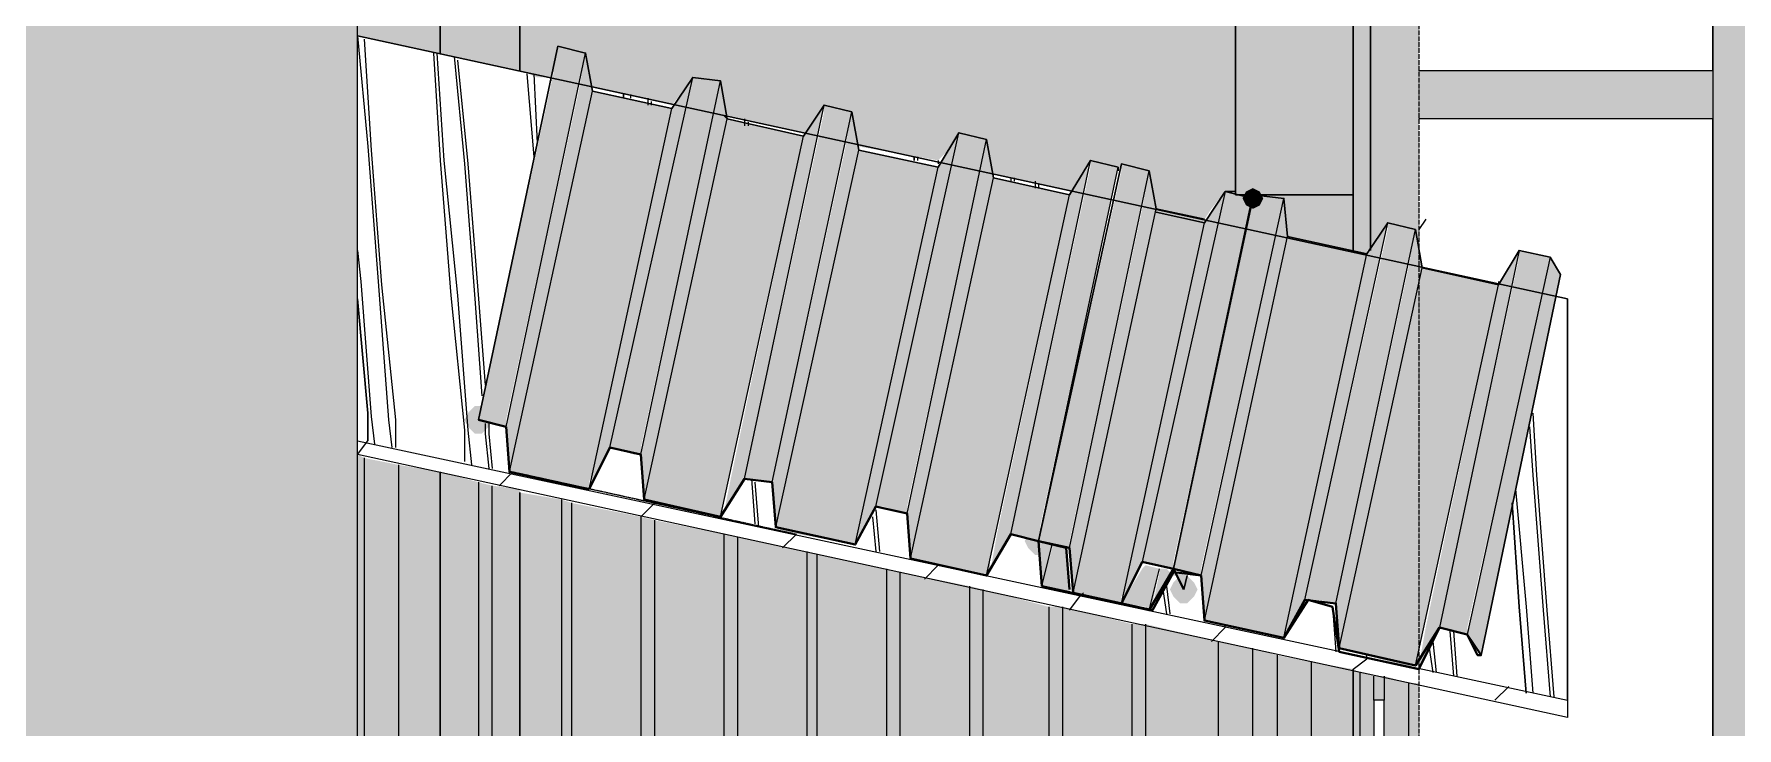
# Model space of a CAD drawing. Header units: millimetres. Extents: x -11345 to 411485, y -9810 to 73012.
# Drawn here: x 298521 to 300606, y -10 to 839 of the extents above; entities that cross this region are included whole.
import ezdxf

# ---------------------------------------------------------------- set-up
doc = ezdxf.new("R2010")
doc.units = ezdxf.units.MM
doc.linetypes.add('PDF_IMPORT', pattern=[1, 0.8, -0.2])
for name, color, linetype in [('PDF _Линии', 7, 'Continuous'), ('PDF _Перекрытие', 7, 'Continuous'), ('PDF _Перекрытие штриховка', 7, 'Continuous'), ('PDF _Стены внутренние', 7, 'Continuous'), ('PDF _Узлы', 7, 'Continuous')]:
    doc.layers.add(name, color=color, linetype=linetype)
for name, color, linetype, true_color in [('PDF _Обобщенные модели', 7, 'Continuous', 0xb5bcbf), ('PDF _Ограждение', 7, 'Continuous', 0x7f7f7f), ('PDF _Окна', 7, 'Continuous', 0x383e42), ('PDF _Стены штриховка поверхности', 7, 'Continuous', 0xcacbcc)]:
    doc.layers.add(name, color=color, linetype=linetype, true_color=true_color)

msp = doc.modelspace()

# ---------------------------------------------------------------- hatches: boundary and pattern name
at = {"layer": 'PDF _Линии', "transparency": 33554559}
msp.add_hatch(color=256, dxfattribs=at).paths.add_polyline_path([(300025.79561, 637.97047), (300021.56257, 646.43655), (300013.09649, 650.66958), (300004.63042, 646.43655), (300000.39738, 637.97047), (300004.63042, 629.50439), (300013.09649, 625.27135), (300021.56257, 629.50439)])
at = {"layer": 'PDF _Обобщенные модели', "transparency": 33554559}
h = msp.add_hatch(color=256, dxfattribs=at)
h.paths.add_polyline_path([(299196.12009, 2559.76988), (299187.65402, 2555.53684), (299191.88705, 2559.76988)])
h.paths.add_polyline_path([(299179.18794, 2547.07076), (299174.9549, 2542.83773), (299170.72186, 2538.60469), (299162.25579, 2534.37165), (299158.02275, 2525.90557), (299153.78971, 2525.90557), (299162.25579, 2534.37165), (299170.72186, 2542.83773)], flags=0)
h.paths.add_polyline_path([(299204.58617, 2555.53684), (299204.58617, 2559.76988), (299200.35313, 2559.76988), (299200.35313, 2568.23596), (299204.58617, 2559.76988), (299208.81921, 2568.23596), (299208.81921, 2572.46899), (299213.05225, 2589.40115), (299217.28528, 2623.26545), (299217.28528, 2716.3923), (299242.68351, 2775.65484), (299242.68351, 2847.61649), (299221.51832, 2851.84953), (299217.28528, 2847.61649), (299213.05225, 2843.38345), (299196.12009, 2834.91737), (299183.42098, 2830.68433), (299174.9549, 2826.4513), (299158.02275, 2826.4513), (299141.09059, 2830.68433), (299132.62452, 2834.91737), (299119.9254, 2843.38345), (299111.45933, 2851.84953), (299098.76021, 2868.78168), (299090.29413, 2868.78168), (299090.29413, 2775.65484), (299115.69236, 2716.3923), (299115.69236, 2623.26545), (299111.45933, 2589.40115), (299102.99325, 2572.46899), (299098.76021, 2568.23596), (299094.52717, 2559.76988), (299081.82806, 2547.07076), (299077.59502, 2542.83773), (299060.66287, 2534.37165), (299047.96375, 2525.90557), (299039.49767, 2525.90557), (299009.86641, 2513.20646), (299005.63337, 2513.20646), (299009.86641, 2504.74038), (299009.86641, 2492.04127), (299014.09944, 2492.04127), (299018.33248, 2479.34215), (299018.33248, 2466.64304), (299022.56552, 2466.64304), (299022.56552, 2458.17696), (299026.79856, 2453.94392), (299039.49767, 2458.17696), (299052.19679, 2463.25661), (299069.12894, 2466.64304), (299064.8959, 2462.41), (299043.73071, 2458.17696), (299026.79856, 2453.94392), (299026.79856, 2441.24481), (299031.0316, 2437.01177), (299026.79856, 2432.77873), (299026.79856, 2424.31265), (299022.56552, 2420.07961), (299022.56552, 2403.14746), (299018.33248, 2373.51619), (299018.33248, 2339.65189), (299014.09944, 2339.65189), (299014.09944, 2331.18581), (298916.73956, 2331.18581), (298916.73956, 2322.71973), (299014.09944, 2322.71973), (299014.09944, 2314.25366), (299018.33248, 2314.25366), (299018.33248, 1552.30675), (299014.09944, 1552.30675), (299014.09944, 1543.84068), (298916.73956, 1543.84068), (298916.73956, 1539.60764), (299014.09944, 1539.60764), (298916.73956, 1535.3746), (298916.73956, 1531.14156), (298925.20564, 1531.14156), (299014.09944, 1535.3746), (299014.09944, 1526.90852), (299018.33248, 1526.90852), (299018.33248, 815.75808), (299115.69236, 794.59289), (299115.69236, 1526.90852), (299119.9254, 1526.90852), (299119.9254, 1552.30675), (299115.69236, 1552.30675), (299115.69236, 2314.25366), (299119.9254, 2314.25366), (299119.9254, 2339.65189), (299115.69236, 2339.65189), (299115.69236, 2373.51619), (299124.15844, 2403.14746), (299132.62452, 2420.07961), (299132.62452, 2424.31265), (299136.85756, 2432.77873), (299145.32363, 2441.24481), (299153.78971, 2445.47784), (299158.02275, 2453.94392), (299170.72186, 2458.17696), (299187.65402, 2466.64304), (299191.88705, 2466.64304), (299191.88705, 2470.87607), (299225.75136, 2479.34215), (299229.9844, 2479.34215), (299225.75136, 2487.80823), (299221.51832, 2500.50734), (299217.28528, 2513.20646), (299213.05225, 2525.90557), (299208.81921, 2534.37165), (299208.81921, 2542.83773)], flags=0)
h.paths.add_polyline_path([(299162.25579, 2521.67253), (299153.78971, 2513.20646), (299149.55667, 2513.20646)], flags=0)
h.paths.add_polyline_path([(299174.9549, 2500.50734), (299179.18794, 2487.80823), (299179.18794, 2483.57519), (299200.35313, 2487.80823), (299187.65402, 2479.34215), (299183.42098, 2479.34215), (299187.65402, 2470.87607), (299185.9608, 2469.18286), (299179.18794, 2479.34215), (299179.18794, 2483.57519), (299174.9549, 2496.2743)], flags=0)
h.paths.add_polyline_path([(299043.73071, 2437.01177), (299031.0316, 2432.77873), (299039.49767, 2437.01177)], flags=0)
h.paths.add_polyline_path([(299064.8959, 2453.94392), (299056.42983, 2445.47784), (299047.96375, 2441.24481), (299056.42983, 2449.71088)], flags=0)
h.paths.add_polyline_path([(299090.29413, 2472.99259), (299081.82806, 2466.64304), (299069.12894, 2458.17696), (299077.59502, 2466.64304), (299081.82806, 2466.64304), (299086.0611, 2470.87607)], flags=0)
h.paths.add_polyline_path([(299022.56552, 2479.34215), (299052.19679, 2492.04127), (299056.42983, 2492.04127)], flags=0)
h.paths.add_polyline_path([(299043.73071, 2513.20646), (299047.96375, 2513.20646), (299039.49767, 2509.57814), (299022.56552, 2504.74038)], flags=0)
h.paths.add_polyline_path([(299111.45933, 2500.50734), (299132.62452, 2513.20646), (299111.45933, 2496.2743), (299098.76021, 2496.2743), (299069.12894, 2479.34215), (299064.8959, 2479.34215), (299069.12894, 2483.57519), (299086.0611, 2492.04127), (299090.29413, 2492.04127), (299098.76021, 2496.2743)], flags=0)
h.paths.add_polyline_path([(299174.9549, 2504.74038), (299208.81921, 2513.20646), (299191.88705, 2506.8569), (299170.72186, 2500.50734)], flags=0)
h.paths.add_polyline_path([(299183.42098, 2479.34215), (299200.35313, 2487.80823), (299179.18794, 2479.34215)])
at = {"layer": 'PDF _Обобщенные модели', "true_color": 0x51565c, "transparency": 33554559}
for points in [[(299196.12009, 815.75808), (299162.25579, 824.22416), (299162.25579, 815.75808), (299064.8959, 367.05602), (299098.76021, 358.58994), (299098.76021, 367.05602)], [(299204.58617, 769.19466), (299196.12009, 815.75808), (299187.65402, 769.19466), (299098.76021, 358.58994), (299102.99325, 320.49259), (299102.99325, 303.56044), (299107.22629, 320.49259), (299115.69236, 358.58994)], [(299361.20859, 781.89377), (299327.34428, 786.12681), (299323.11124, 781.89377), (299225.75136, 333.19171), (299255.38263, 324.72563), (299263.84871, 324.72563), (299263.84871, 333.19171), (299298.93335, 494.88615), (299263.84871, 324.72563), (299268.08174, 282.39525), (299268.08174, 269.69613), (299272.31478, 282.39525), (299280.78086, 324.72563), (299369.67466, 735.33035)], [(299687.15254, 709.93212), (299653.28823, 718.3982), (299627.89, 676.06781), (299530.53012, 697.23301), (299526.29708, 676.06781), (299428.9372, 235.83183), (299433.17024, 231.59879), (299526.29708, 214.66663), (299528.11124, 221.92327), (299551.69531, 261.23006), (299560.16139, 261.23006), (299589.79266, 252.76398), (299589.79266, 261.23006), (299624.8773, 422.92449), (299589.79266, 252.76398), (299594.0257, 214.66663), (299594.0257, 197.73448), (299598.25874, 214.66663), (299606.72481, 252.76398), (299695.61862, 663.3687)], [(300389.83691, 544.84363), (300377.13779, 566.00882), (300368.67172, 544.84363), (300275.54487, 104.60764), (300292.47702, 79.20941), (300296.71006, 104.60764)]]:
    msp.add_hatch(color=251, dxfattribs=at).paths.add_polyline_path(points)
h = msp.add_hatch(color=251, dxfattribs=at)
h.paths.add_polyline_path([(299318.8782, 748.02947), (299327.34428, 786.12681), (299301.94605, 748.02947), (299213.05225, 337.42475), (299204.58617, 303.56044), (299200.35313, 286.62829), (299229.9844, 337.42475)])
h.paths.add_polyline_path([(299301.94605, 748.02947), (299204.58617, 769.19466), (299200.35313, 748.02947), (299102.99325, 303.56044), (299158.02275, 290.86132), (299200.35313, 282.39525), (299200.35313, 286.62829), (299200.35313, 290.86132), (299204.58617, 303.56044)])
h = msp.add_hatch(color=251, dxfattribs=at)
h.paths.add_polyline_path([(299513.59797, 697.23301), (299424.70416, 290.86132), (299428.9372, 248.53094), (299428.9372, 235.83183), (299433.17024, 248.53094), (299441.63632, 290.86132), (299530.53012, 697.23301), (299522.06405, 743.79643)])
h.paths.add_polyline_path([(299488.19974, 743.79643), (299390.83986, 295.09436), (299395.07289, 295.09436), (299424.70416, 290.86132), (299424.70416, 295.09436), (299522.06405, 743.79643), (299488.19974, 752.2625)])
h.paths.add_polyline_path([(299479.73366, 714.16516), (299488.19974, 752.2625), (299462.80151, 714.16516), (299373.9077, 295.09436), (299365.44163, 252.76398), (299390.83986, 295.09436)])
h.paths.add_polyline_path([(299462.80151, 714.16516), (299369.67466, 735.33035), (299361.20859, 714.16516), (299268.08174, 269.69613), (299361.20859, 248.53094), (299365.44163, 269.69613)])
h = msp.add_hatch(color=251, dxfattribs=at)
h.paths.add_polyline_path([(300203.58322, 553.3097), (300114.68941, 142.70498), (300118.92245, 100.3746), (300118.92245, 87.67548), (300123.15549, 100.3746), (300131.62157, 142.70498), (300220.51537, 553.3097), (300212.0493, 599.87312)])
h.paths.add_polyline_path([(300178.18499, 599.87312), (300076.59207, 146.93802), (300093.52422, 146.93802), (300114.68941, 142.70498), (300114.68941, 146.93802), (300212.0493, 599.87312), (300178.18499, 608.3392)])
h.paths.add_polyline_path([(300054.36862, 109.89894), (300076.59207, 146.93802), (300169.71891, 570.24186), (300178.18499, 608.3392), (300152.78676, 570.24186), (300055.42688, 591.40705), (300051.19384, 570.24186), (300026.85387, 458.06634), (300055.42688, 591.40705), (300051.19384, 637.97047), (300013.09649, 642.20351), (300013.09649, 637.97047), (299915.73661, 185.03537), (299949.60092, 176.56929), (299949.60092, 185.03537), (299990.23809, 366.20941), (299949.60092, 176.56929), (299953.83396, 134.23891), (299953.83396, 121.53979), (299991.9313, 113.07371), (300051.19384, 100.3746)])
h.paths.add_polyline_path([(299979.23219, 646.43655), (299953.83396, 608.3392), (299953.83396, 612.57224), (299894.57142, 625.27135), (299886.10534, 671.83478), (299877.63927, 625.27135), (299788.74546, 210.4336), (299792.9785, 159.63714), (299799.46916, 185.59977), (299792.9785, 155.4041), (299814.14369, 151.17106), (299852.24104, 142.70498), (299852.24104, 146.93802), (299852.24104, 151.17106), (299853.18171, 152.11173), (299852.24104, 146.93802), (299877.63927, 193.50144), (299898.80446, 189.2684), (299915.73661, 185.03537), (299915.73661, 193.50144), (300013.09649, 637.97047)])
h.paths.add_polyline_path([(299788.74546, 163.87017), (299784.51242, 210.4336), (299767.58027, 214.66663), (299767.58027, 210.4336), (299762.50062, 191.80823), (299767.58027, 214.66663), (299788.74546, 210.4336), (299788.74546, 218.89967), (299886.10534, 671.83478), (299852.24104, 680.30085), (299852.24104, 671.83478), (299750.64812, 218.89967), (299750.64812, 214.66663), (299754.88115, 176.56929), (299754.88115, 163.87017), (299788.74546, 155.4041)])
h.paths.add_polyline_path([(299877.63927, 185.03537), (299852.24104, 142.70498), (299881.8723, 138.47194), (299886.10534, 134.23891), (299886.10534, 138.47194), (299890.33838, 142.70498), (299898.80446, 185.03537), (299881.8723, 189.2684)])
h.paths.add_polyline_path([(299814.14369, 676.06781), (299716.78381, 227.36575), (299750.64812, 218.89967), (299750.64812, 227.36575), (299848.008, 676.06781), (299814.14369, 684.53389), (299814.14369, 680.30085)])
h.paths.add_polyline_path([(299805.67761, 642.20351), (299814.14369, 680.30085), (299788.74546, 642.20351), (299699.85166, 227.36575), (299691.38558, 180.80233), (299716.78381, 227.36575)])
h.paths.add_polyline_path([(299788.74546, 642.20351), (299695.61862, 663.3687), (299687.15254, 642.20351), (299594.0257, 197.73448), (299674.45343, 180.80233), (299687.15254, 176.56929), (299691.38558, 180.80233), (299691.38558, 197.73448)])
h.paths.add_polyline_path([(299898.80446, 180.80233), (299890.33838, 138.47194), (299915.73661, 180.80233), (299911.50357, 180.80233), (299907.27054, 185.03537), (299898.80446, 185.03537)])
h.paths.add_polyline_path([(299932.66877, 176.56929), (299915.73661, 180.80233), (299915.73661, 176.56929), (299919.96965, 176.56929), (299928.43573, 159.63714)])
h = msp.add_hatch(color=251, dxfattribs=at)
h.paths.add_polyline_path([(300339.04045, 566.00882), (300241.68056, 113.07371), (300275.54487, 104.60764), (300275.54487, 113.07371), (300377.13779, 566.00882), (300339.04045, 574.47489)])
h.paths.add_polyline_path([(300330.57437, 532.14451), (300339.04045, 574.47489), (300313.64222, 532.14451), (300224.74841, 113.07371), (300216.28233, 66.51029), (300241.68056, 113.07371)])
h.paths.add_polyline_path([(300313.64222, 532.14451), (300220.51537, 553.3097), (300216.28233, 532.14451), (300118.92245, 87.67548), (300199.35018, 66.51029), (300216.28233, 66.51029), (300216.28233, 87.67548)])
at = {"layer": 'PDF _Обобщенные модели', "transparency": 33554559}
for color, points in [(7, [(299081.82806, 367.05602), (299077.59502, 375.52209), (299069.12894, 383.98817), (299060.66287, 383.98817), (299052.19679, 375.52209), (299047.96375, 367.05602), (299052.19679, 358.58994), (299060.66287, 350.12386), (299069.12894, 350.12386), (299077.59502, 358.58994)]), (256, [(298967.53602, -35.08263), (298967.53602, -43.5487), (299014.09944, -43.5487), (299014.09944, -52.01478), (299018.33248, -52.01478), (299018.33248, -818.19472), (299014.09944, -818.19472), (299014.09944, -822.42776), (298980.23514, -826.6608), (298967.53602, -826.6608), (298967.53602, -835.12688), (299014.09944, -835.12688), (299014.09944, -843.59295), (299018.33248, -843.59295), (299018.33248, -873.22422), (299026.79856, -928.25372), (299031.0316, -945.18587), (299043.73071, -974.81714), (299064.8959, -1000.21537), (299064.8959, 290.86132), (299018.33248, 303.56044), (299018.33248, -26.61655), (299014.09944, -26.61655), (299014.09944, -35.08263)]), (7, [(299767.58027, 218.89967), (299763.34723, 227.36575), (299754.88115, 235.83183), (299746.41508, 235.83183), (299737.949, 227.36575), (299733.71596, 218.89967), (299737.949, 210.4336), (299746.41508, 201.96752), (299754.88115, 201.96752), (299763.34723, 210.4336)]), (7, [(299945.36788, 159.63714), (299941.13484, 168.10321), (299932.66877, 176.56929), (299924.20269, 176.56929), (299915.73661, 168.10321), (299911.50357, 159.63714), (299915.73661, 151.17106), (299924.20269, 142.70498), (299932.66877, 142.70498), (299941.13484, 151.17106)])]:
    msp.add_hatch(color=color, dxfattribs=at).paths.add_polyline_path(points)
h = msp.add_hatch(color=256, dxfattribs=at)
h.paths.add_polyline_path([(299166.48882, -1067.94398), (299166.48882, -1034.07968), (299158.02275, -1063.71095), (299162.25579, -1067.94398)])
h.paths.add_polyline_path([(299119.9254, -26.61655), (299115.69236, -26.61655), (299115.69236, 282.39525), (299081.82806, 286.62829), (299081.82806, -1021.38056), (299098.76021, -1034.07968), (299111.45933, -1042.54575), (299153.78971, -1063.71095), (299162.25579, -1042.54575), (299166.48882, -1034.07968), (299166.48882, -957.88499), (299158.02275, -953.65195), (299136.85756, -932.48676), (299119.9254, -902.85549), (299115.69236, -873.22422), (299115.69236, -843.59295), (299119.9254, -843.59295), (299119.9254, -818.19472), (299115.69236, -818.19472), (299115.69236, -52.01478), (299119.9254, -52.01478)])
at = {"layer": 'PDF _Ограждение', "true_color": 0xf7fbf5, "transparency": 33554559}
for points in [[(299081.82806, 286.62829), (299064.8959, 290.86132), (299064.8959, -1101.80829), (298967.53602, -1101.80829), (298967.53602, 312.02652), (298925.20564, 320.49259), (298925.20564, -1144.13868), (300013.09649, -1144.13868), (300013.09649, 87.67548), (299970.76611, 96.14156), (299970.76611, -1101.80829), (299881.8723, -1101.80829), (299881.8723, 117.30675), (299864.94015, 117.30675), (299864.94015, -1101.80829), (299780.27938, -1101.80829), (299780.27938, 138.47194), (299763.34723, 138.47194), (299763.34723, -1101.80829), (299682.9195, -1101.80829), (299682.9195, 159.63714), (299665.98735, 163.87017), (299665.98735, -1101.80829), (299581.32658, -1101.80829), (299581.32658, 180.80233), (299564.39443, 185.03537), (299564.39443, -1101.80829), (299479.73366, -1101.80829), (299479.73366, 201.96752), (299467.03455, 206.20056), (299467.03455, -1101.80829), (299382.37378, -1101.80829), (299382.37378, 223.13271), (299365.44163, 227.36575), (299365.44163, -1101.80829), (299280.78086, -1101.80829), (299280.78086, 244.2979), (299263.84871, 248.53094), (299263.84871, -1101.80829), (299179.18794, -1101.80829), (299179.18794, 265.46309), (299166.48882, 269.69613), (299166.48882, -1101.80829), (299081.82806, -1101.80829)], [(300085.05815, 70.74333), (300042.72776, 79.20941), (300042.72776, -995.98233), (300085.05815, -995.98233)], [(300161.25284, 53.81118), (300144.32068, 58.04422), (300144.32068, -995.98233), (300203.58322, -995.98233), (300203.58322, 45.3451), (300173.95195, 53.81118), (300173.95195, -945.18587), (300161.25284, -945.18587)]]:
    msp.add_hatch(color=7, dxfattribs=at).paths.add_polyline_path(points)
at = {"layer": 'PDF _Ограждение', "true_color": 0x383e42, "transparency": 33554559}
msp.add_hatch(color=250, dxfattribs=at).paths.add_polyline_path([(300161.25284, 24.17991), (300173.95195, 24.17991), (300173.95195, 53.81118), (300161.25284, 53.81118)])
at = {"layer": 'PDF _Окна', "transparency": 33554687}
h = msp.add_hatch(color=256, dxfattribs=at)
h.paths.add_polyline_path([(300216.28233, 794.59289), (300216.28233, 1306.79053), (300576.09059, 1306.79053), (300576.09059, 794.59289)])
h.paths.add_polyline_path([(300635.35313, 794.59289), (300635.35313, 1306.79053), (301376.13484, 1306.79053), (301376.13484, 794.59289)], flags=0)
h.paths.add_polyline_path([(301795.20564, 735.33035), (301795.20564, -242.50151), (301435.39738, -242.50151), (301435.39738, 735.33035)], flags=0)
h.paths.add_polyline_path([(300216.28233, 735.33035), (300576.09059, 735.33035), (300576.09059, -242.50151), (300216.28233, -242.50151), (300216.28233, 45.3451), (300203.58322, 45.3451), (300203.58322, -822.42776), (301875.63337, -822.42776), (301875.63337, 1357.58699), (300135.85461, 1357.58699), (300135.85461, 574.47489), (300152.78676, 570.24186), (300152.78676, 574.47489), (300157.0198, 574.47489), (300161.25284, 582.94097), (300173.95195, 599.87312), (300178.18499, 608.3392), (300212.0493, 599.87312), (300216.28233, 582.94097)], flags=0)
h.paths.add_polyline_path([(301795.20564, 794.59289), (301435.39738, 794.59289), (301435.39738, 1306.79053), (301795.20564, 1306.79053)], flags=0)
h.paths.add_polyline_path([(301795.20564, -305.99708), (301795.20564, -813.96168), (301435.39738, -813.96168), (301435.39738, -305.99708)], flags=0)
h.paths.add_polyline_path([(300635.35313, 735.33035), (301376.13484, 735.33035), (301376.13484, -242.50151), (300635.35313, -242.50151)], flags=0)
h.paths.add_polyline_path([(301376.13484, -305.99708), (301376.13484, -813.96168), (300635.35313, -813.96168), (300635.35313, -305.99708)], flags=0)
h.paths.add_polyline_path([(300216.28233, -813.96168), (300216.28233, -305.99708), (300576.09059, -305.99708), (300576.09059, -813.96168)], flags=0)
msp.add_hatch(color=256, dxfattribs=at).paths.add_polyline_path([(300144.32068, 58.04422), (300135.85461, 62.27725), (300135.85461, -822.42776), (300144.32068, -822.42776)])
at = {"layer": 'PDF _Стены штриховка поверхности', "transparency": 33554687}
for points in [[(307903.47997, 1357.58699), (307903.47997, -822.42776), (308127.83101, -822.42776), (308127.83101, 2593.63419), (308119.36493, 2610.56634), (308098.19974, 2661.3628), (307001.84281, 2661.3628), (307001.84281, 2610.56634), (306938.34723, 2610.56634), (306938.34723, 2661.3628), (305461.01685, 2661.3628), (305461.01685, 2610.56634), (305401.75431, 2610.56634), (305401.75431, 2661.3628), (303869.39443, 2661.3628), (303869.39443, 2610.56634), (303810.13189, 2610.56634), (303810.13189, 2661.3628), (302383.59797, 2661.3628), (302383.59797, 2610.56634), (302324.33543, 2610.56634), (302324.33543, 2661.3628), (300842.77201, 2661.3628), (300842.77201, 2610.56634), (300783.50947, 2610.56634), (300783.50947, 2661.3628), (299348.50947, 2661.3628), (299348.50947, 2610.56634), (299289.24694, 2610.56634), (299289.24694, 2661.3628), (299217.28528, 2661.3628), (299217.28528, 2610.56634), (299213.05225, 2593.63419), (299208.81921, 2568.23596), (299204.58617, 2555.53684), (299208.81921, 2542.83773), (299225.75136, 2483.57519), (299229.9844, 2479.34215), (299179.18794, 2462.41), (299158.02275, 2449.71088), (299153.78971, 2445.47784), (299149.55667, 2445.47784), (299136.85756, 2428.54569), (299119.9254, 2398.91442), (299115.69236, 2373.51619), (299115.69236, 2339.65189), (299119.9254, 2339.65189), (299119.9254, 2314.25366), (299115.69236, 2314.25366), (299115.69236, 1552.30675), (299119.9254, 1552.30675), (299119.9254, 1526.90852), (299115.69236, 1526.90852), (299115.69236, 794.59289), (299136.85756, 786.12681), (299153.78971, 786.12681), (299158.02275, 794.59289), (299162.25579, 815.75808), (299162.25579, 824.22416), (299196.12009, 815.75808), (299200.35313, 786.12681), (299204.58617, 773.4277), (299301.94605, 752.2625), (299318.8782, 773.4277), (299327.34428, 786.12681), (299361.20859, 781.89377), (299365.44163, 752.2625), (299369.67466, 739.56339), (299462.80151, 718.3982), (299467.03455, 718.3982), (299479.73366, 739.56339), (299488.19974, 752.2625), (299522.06405, 743.79643), (299526.29708, 718.3982), (299530.53012, 701.46604), (299627.89, 684.53389), (299644.82216, 701.46604), (299653.28823, 718.3982), (299687.15254, 709.93212), (299691.38558, 684.53389), (299695.61862, 667.60174), (299788.74546, 646.43655), (299792.9785, 646.43655), (299805.67761, 667.60174), (299814.14369, 684.53389), (299848.008, 676.06781), (299852.24104, 671.83478), (299852.24104, 680.30085), (299886.10534, 671.83478), (299890.33838, 646.43655), (299894.57142, 625.27135), (299953.83396, 612.57224), (299962.30003, 625.27135), (299979.23219, 646.43655), (299991.9313, 646.43655), (299991.9313, 642.20351), (299996.16434, 642.20351), (300013.09649, 637.97047), (300013.09649, 642.20351), (300051.19384, 637.97047), (300055.42688, 591.40705), (300131.62157, 574.47489), (300135.85461, 574.47489), (300135.85461, 1357.58699), (301994.15844, 1357.58699), (301994.15844, -822.42776), (303115.9136, -822.42776), (303115.9136, 1357.58699), (304991.14959, 1357.58699), (304855.69236, 1353.35395), (304855.69236, -822.42776), (306019.77791, -822.42776), (306019.77791, 1357.58699)], [(299014.09944, 1531.14156), (298916.73956, 1531.14156), (298916.73956, 836.92327), (298976.0021, 824.22416), (299009.86641, 815.75808), (299018.33248, 815.75808), (299018.33248, 1526.90852), (299014.09944, 1526.90852)], [(298925.20564, 320.49259), (298916.73956, 324.72563), (298916.73956, -35.08263), (298925.20564, -35.08263)], [(299018.33248, 303.56044), (298967.53602, 312.02652), (298967.53602, -35.08263), (299014.09944, -35.08263), (299014.09944, -26.61655), (299018.33248, -26.61655)], [(299166.48882, 269.69613), (299115.69236, 278.16221), (299115.69236, -26.61655), (299119.9254, -26.61655), (299119.9254, -52.01478), (299115.69236, -52.01478), (299115.69236, -818.19472), (299119.9254, -818.19472), (299119.9254, -822.42776), (299166.48882, -822.42776)], [(299263.84871, 248.53094), (299179.18794, 265.46309), (299179.18794, -822.42776), (299263.84871, -822.42776)], [(299365.44163, 227.36575), (299280.78086, 244.2979), (299280.78086, -822.42776), (299365.44163, -822.42776)], [(299467.03455, 206.20056), (299382.37378, 223.13271), (299382.37378, -822.42776), (299467.03455, -822.42776)], [(299564.39443, 185.03537), (299479.73366, 201.96752), (299479.73366, -822.42776), (299564.39443, -822.42776)], [(299665.98735, 163.87017), (299581.32658, 180.80233), (299581.32658, -822.42776), (299665.98735, -822.42776)], [(299763.34723, 138.47194), (299682.9195, 159.63714), (299682.9195, -822.42776), (299763.34723, -822.42776)], [(299864.94015, 117.30675), (299780.27938, 138.47194), (299780.27938, -822.42776), (299864.94015, -822.42776)], [(299970.76611, 96.14156), (299881.8723, 117.30675), (299881.8723, -822.42776), (299970.76611, -822.42776)], [(300042.72776, 79.20941), (300013.09649, 87.67548), (300013.09649, -822.42776), (300042.72776, -822.42776)], [(300135.85461, 62.27725), (300085.05815, 70.74333), (300085.05815, -822.42776), (300135.85461, -822.42776)]]:
    msp.add_hatch(color=256, dxfattribs=at).paths.add_polyline_path(points)
at = {"layer": 'PDF _Узлы', "true_color": 0x939393, "transparency": 33554687}
msp.add_hatch(color=252, dxfattribs=at).paths.add_polyline_path([(291995.72186, 15072.63124), (289929.99915, 16012.36575), (289929.99915, 8922.02652), (290103.55372, 8866.99702), (289929.99915, 8697.67548), (289929.99915, -1889.15342), (298916.73956, -1774.86139), (298916.73956, 2889.94687), (299399.30593, 2826.4513), (299399.30593, 2898.41295), (298205.58912, 3059.2684), (296423.47997, 3351.34805), (295970.54487, 3427.54274), (295970.54487, 3351.34805), (295403.31773, 3427.54274), (291436.9608, 3948.20646), (291436.9608, 15072.63124), (291521.62157, 15030.30085), (292084.61567, 14755.15336), (292084.61567, 15030.30085)])

# ---------------------------------------------------------------- linework, layer by layer
at = {"layer": 'PDF _Линии', "lineweight": 9}
msp.add_lwpolyline([(289929.99915, -1889.15342), (298916.73956, -1774.86139), (298916.73956, 2889.94687), (299399.30593, 2826.4513), (299399.30593, 2898.41295), (298205.58912, 3059.2684), (295970.54487, 3427.54274), (295970.54487, 3351.34805), (291436.9608, 3948.20646), (291436.9608, 15072.63124), (292084.61567, 14755.15336), (292084.61567, 15030.30085), (289929.99915, 16012.36575)], dxfattribs=at)
at = {"layer": 'PDF _Линии', "lineweight": 30}
for points in [[(299136.85756, 2449.71088), (299229.9844, 2479.34215), (299187.65402, 2466.64304, 0.3312616604), (299115.69236, 2373.51619), (299115.69236, 2326.95277), (299115.69236, 794.59289)], [(299031.0316, 2441.24481, 0.1114995949), (299018.33248, 2373.51619), (299018.33248, 2326.95277), (299018.33248, 815.75808)]]:
    msp.add_lwpolyline(points, format="xyb", dxfattribs=at)
for points in [[(299991.9313, 642.20351), (299991.9313, 1357.58699)], [(301994.15844, -835.12688), (301994.15844, 1357.58699), (299991.9313, 1357.58699), (299991.9313, 646.43655)], [(300135.85461, 1357.58699), (300135.85461, 574.47489)], [(299064.8959, 367.05602), (299162.25579, 824.22416), (299196.12009, 815.75808), (299204.58617, 769.19466), (299301.94605, 748.02947), (299327.34428, 786.12681), (299361.20859, 781.89377), (299369.67466, 735.33035), (299462.80151, 714.16516), (299488.19974, 752.2625), (299522.06405, 743.79643), (299530.53012, 697.23301), (299627.89, 676.06781), (299653.28823, 718.3982), (299687.15254, 709.93212), (299695.61862, 663.3687), (299788.74546, 642.20351), (299814.14369, 684.53389), (299848.008, 676.06781), (299848.008, 671.83478)], [(299750.64812, 218.89967), (299852.24104, 680.30085), (299886.10534, 671.83478), (299894.57142, 625.27135), (299953.83396, 612.57224)], [(299894.57142, 621.03832), (299953.83396, 608.3392), (299979.23219, 646.43655), (300013.09649, 637.97047), (300013.09649, 642.20351), (300051.19384, 637.97047), (300055.42688, 591.40705), (300152.78676, 570.24186), (300178.18499, 608.3392), (300212.0493, 599.87312), (300220.51537, 553.3097), (300313.64222, 532.14451), (300339.04045, 574.47489), (300377.13779, 566.00882), (300389.83691, 544.84363), (300292.47702, 79.20941)], [(300398.30298, 515.21236), (300398.30298, 24.17991)], [(299018.33248, 303.56044), (299018.33248, -830.89384), (299018.33248, -873.22422), (299018.33248, -881.6903), (299018.33248, -890.15637), (299018.33248, -898.62245), (299018.33248, -907.08853), (299022.56552, -915.5546), (299022.56552, -919.78764), (299022.56552, -928.25372), (299026.79856, -936.7198), (299031.0316, -945.18587), (299031.0316, -953.65195), (299035.26464, -957.88499), (299039.49767, -966.35106), (299043.73071, -974.81714), (299047.96375, -979.05018), (299052.19679, -987.51626), (299056.42983, -991.74929), (299060.66287, -1000.21537), (299064.8959, -1004.44841)], [(299115.69236, -830.89384), (299115.69236, 278.16221)], [(299932.66877, 176.56929), (299928.43573, 159.63714)], [(300135.85461, 62.27725), (300135.85461, -822.42776)]]:
    msp.add_lwpolyline(points, dxfattribs=at)
at = {"layer": 'PDF _Линии', "lineweight": 30, "ltscale": 2.424401}
msp.add_lwpolyline([(298916.73956, 836.92327), (300398.30298, 515.21236)], dxfattribs=at)
at = {"layer": 'PDF _Обобщенные модели', "color": 7, "lineweight": 18}
for points in [[(299098.76021, 358.58994), (299196.12009, 815.75808)], [(299225.75136, 333.19171), (299327.34428, 786.12681)], [(299263.84871, 324.72563), (299361.20859, 781.89377)], [(299102.99325, 303.56044), (299204.58617, 769.19466)], [(299390.83986, 295.09436), (299488.19974, 752.2625)], [(299200.35313, 282.39525), (299301.94605, 748.02947)], [(299268.08174, 269.69613), (299369.67466, 735.33035)], [(299424.70416, 290.86132), (299522.06405, 743.79643)], [(299361.20859, 248.53094), (299462.80151, 714.16516)], [(299551.69531, 261.23006), (299653.28823, 718.3982)], [(299589.79266, 252.76398), (299687.15254, 709.93212)], [(299428.9372, 235.83183), (299530.53012, 697.23301)], [(299526.29708, 214.66663), (299627.89, 676.06781)], [(299716.78381, 227.36575), (299814.14369, 684.53389)], [(299750.64812, 218.89967), (299848.008, 676.06781)], [(299788.74546, 210.4336), (299886.10534, 671.83478)], [(299594.0257, 197.73448), (299695.61862, 663.3687)], [(299979.23219, 646.43655), (299877.63927, 193.50144)], [(299687.15254, 176.56929), (299788.74546, 642.20351)], [(300013.09649, 637.97047), (299915.73661, 185.03537), (300013.09649, 642.20351)], [(299949.60092, 176.56929), (300051.19384, 637.97047)], [(299792.9785, 155.4041), (299894.57142, 625.27135)], [(299852.24104, 142.70498), (299953.83396, 608.3392)], [(300076.59207, 146.93802), (300178.18499, 608.3392)], [(299953.83396, 121.53979), (300055.42688, 591.40705)], [(300114.68941, 142.70498), (300212.0493, 599.87312)], [(300051.19384, 100.3746), (300152.78676, 570.24186)], [(300339.04045, 574.47489), (300241.68056, 113.07371)], [(300377.13779, 566.00882), (300275.54487, 104.60764)], [(300118.92245, 87.67548), (300220.51537, 553.3097)], [(300212.0493, 66.51029), (300313.64222, 532.14451)], [(299754.88115, 163.87017), (299767.58027, 214.66663)], [(299886.10534, 134.23891), (299898.80446, 185.03537)]]:
    msp.add_lwpolyline(points, dxfattribs=at)
at = {"layer": 'PDF _Обобщенные модели', "lineweight": 0}
msp.add_lwpolyline([(299115.69236, 794.59289), (299115.69236, 794.59289), (299115.69236, 794.59289)], close=True, dxfattribs=at)
at = {"layer": 'PDF _Обобщенные модели', "color": 251, "lineweight": 0, "true_color": 0x51565c}
for points in [[(300013.09649, 637.97047), (300013.09649, 637.97047), (300013.09649, 637.97047)], [(299361.20859, 248.53094), (299361.20859, 248.53094), (299361.20859, 248.53094)], [(299788.74546, 155.4041), (299788.74546, 155.4041), (299788.74546, 155.4041)]]:
    msp.add_lwpolyline(points, close=True, dxfattribs=at)
for points in [[(300013.09649, 637.97047), (300013.09649, 637.97047), (300013.09649, 637.97047)], [(300013.09649, 637.97047), (300013.09649, 637.97047), (300013.09649, 637.97047)], [(299750.64812, 218.89967), (299750.64812, 218.89967), (299750.64812, 218.89967)], [(299750.64812, 218.89967), (299750.64812, 218.89967), (299750.64812, 218.89967)], [(299767.58027, 214.66663), (299750.64812, 218.89967), (299767.58027, 214.66663)], [(299915.73661, 180.80233), (299915.73661, 180.80233), (299915.73661, 180.80233)]]:
    msp.add_lwpolyline(points, dxfattribs=at)
at = {"layer": 'PDF _Обобщенные модели', "color": 7, "lineweight": 40}
for points in [[(299928.43573, 159.63714), (299915.73661, 185.03537), (299877.63927, 193.50144), (299852.24104, 142.70498), (299754.88115, 163.87017), (299750.64812, 218.89967), (299716.78381, 227.36575), (299687.15254, 176.56929), (299594.0257, 197.73448), (299589.79266, 252.76398), (299551.69531, 261.23006), (299526.29708, 214.66663), (299428.9372, 235.83183), (299424.70416, 290.86132), (299390.83986, 295.09436), (299361.20859, 248.53094), (299268.08174, 269.69613), (299263.84871, 324.72563), (299225.75136, 333.19171), (299200.35313, 282.39525), (299102.99325, 303.56044), (299098.76021, 358.58994), (299064.8959, 367.05602)], [(299788.74546, 155.4041), (299792.9785, 155.4041), (299890.33838, 134.23891), (299915.73661, 180.80233), (299949.60092, 176.56929), (299953.83396, 121.53979), (300051.19384, 100.3746), (300080.82511, 146.93802), (300110.45638, 138.47194), (300118.92245, 83.44245), (300216.28233, 62.27725), (300241.68056, 113.07371), (300275.54487, 104.60764), (300288.24399, 79.20941), (300292.47702, 79.20941), (300275.54487, 104.60764), (300241.68056, 113.07371), (300212.0493, 66.51029), (300118.92245, 87.67548), (300114.68941, 142.70498), (300076.59207, 146.93802), (300051.19384, 100.3746), (299953.83396, 121.53979), (299949.60092, 176.56929), (299915.73661, 185.03537), (299886.10534, 134.23891), (299792.9785, 155.4041), (299788.74546, 210.4336), (299750.64812, 218.89967), (299784.51242, 210.4336), (299788.74546, 159.63714)]]:
    msp.add_lwpolyline(points, dxfattribs=at)
at = {"layer": 'PDF _Обобщенные модели', "color": 7, "linetype": 'PDF_IMPORT', "lineweight": 9}
msp.add_lwpolyline([(299107.22629, 303.56044), (299454.33543, 227.36575)], dxfattribs=at)
at = {"layer": 'PDF _Обобщенные модели', "color": 7, "lineweight": 9}
for points in [[(299627.89, 189.2684), (299632.12304, 189.2684)], [(299801.44458, 151.17106), (299805.67761, 155.4041)], [(299979.23219, 113.07371), (299979.23219, 117.30675)], [(300152.78676, 74.97637), (300152.78676, 79.20941)]]:
    msp.add_lwpolyline(points, dxfattribs=at)
at = {"layer": 'PDF _Ограждение', "color": 7, "lineweight": 9}
for points in [[(298925.20564, 320.49259), (298925.20564, -1144.13868), (300013.09649, -1144.13868), (300013.09649, 87.67548)], [(299970.76611, 96.14156), (299970.76611, -1101.80829), (298967.53602, -1101.80829), (298967.53602, 312.02652)], [(299064.8959, 290.86132), (299064.8959, -1101.80829), (299081.82806, -1101.80829), (299081.82806, 286.62829)], [(299166.48882, 269.69613), (299166.48882, -1101.80829), (299179.18794, -1101.80829), (299179.18794, 265.46309)], [(299263.84871, 248.53094), (299263.84871, -1101.80829), (299280.78086, -1101.80829), (299280.78086, 244.2979)], [(299365.44163, 227.36575), (299365.44163, -1101.80829), (299382.37378, -1101.80829), (299382.37378, 223.13271)], [(299467.03455, 206.20056), (299467.03455, -1101.80829), (299479.73366, -1101.80829), (299479.73366, 201.96752)], [(299564.39443, 185.03537), (299564.39443, -1101.80829), (299581.32658, -1101.80829), (299581.32658, 180.80233)], [(299665.98735, 163.87017), (299665.98735, -1101.80829), (299682.9195, -1101.80829), (299682.9195, 159.63714)], [(299763.34723, 138.47194), (299763.34723, -1101.80829), (299780.27938, -1101.80829), (299780.27938, 138.47194)], [(299864.94015, 117.30675), (299864.94015, -1101.80829), (299881.8723, -1101.80829), (299881.8723, 117.30675)], [(300042.72776, 79.20941), (300042.72776, -995.98233)], [(300085.05815, -995.98233), (300085.05815, 70.74333)], [(300144.32068, -995.98233), (300144.32068, 58.04422)], [(300161.25284, 24.17991), (300161.25284, 53.81118)], [(300173.95195, 53.81118), (300173.95195, 24.17991)], [(300203.58322, 45.3451), (300203.58322, -995.98233)]]:
    msp.add_lwpolyline(points, dxfattribs=at)
at = {"layer": 'PDF _Ограждение', "color": 7, "lineweight": 18}
msp.add_lwpolyline([(300173.95195, -22.38351), (300173.95195, 24.17991), (300161.25284, 24.17991), (300161.25284, -22.38351)], close=True, dxfattribs=at)
at = {"layer": 'PDF _Окна', "color": 7, "lineweight": 9}
for points in [[(300135.85461, 1357.58699), (300135.85461, 574.47489)], [(300216.28233, 794.59289), (300576.09059, 794.59289), (300576.09059, 1306.79053), (300576.09059, -242.50151), (300576.09059, 735.33035), (300216.28233, 735.33035)], [(300224.74841, 612.57224), (300216.28233, 599.87312)], [(300135.85461, 62.27725), (300135.85461, -822.42776)]]:
    msp.add_lwpolyline(points, dxfattribs=at)
msp.add_lwpolyline([(300157.0198, 1357.58699), (300157.0198, 574.47489)], close=True, dxfattribs=at)
at = {"layer": 'PDF _Окна', "color": 7, "linetype": 'PDF_IMPORT', "lineweight": 9, "ltscale": 7.238751}
msp.add_lwpolyline([(300216.28233, 1306.79053), (300216.28233, -813.96168), (301795.20564, -813.96168)], dxfattribs=at)
at = {"layer": 'PDF _Окна', "lineweight": 0}
msp.add_lwpolyline([(300152.78676, 570.24186), (300152.78676, 570.24186), (300152.78676, 570.24186)], close=True, dxfattribs=at)
at = {"layer": 'PDF _Перекрытие', "lineweight": 9}
for points in [[(298916.73956, 341.65779), (300398.30298, 24.17991), (300398.30298, 3.01472), (298916.73956, 324.72563), (298929.43868, 341.65779)], [(299090.29413, 286.62829), (299107.22629, 303.56044)], [(299263.84871, 248.53094), (299280.78086, 265.46309)], [(299437.40328, 210.4336), (299454.33543, 227.36575)], [(299610.95785, 172.33625), (299627.89, 189.2684)], [(299788.74546, 134.23891), (299801.44458, 151.17106)], [(299962.30003, 96.14156), (299979.23219, 113.07371)], [(300135.85461, 62.27725), (300152.78676, 74.97637)], [(300309.40918, 24.17991), (300326.34133, 41.11206)]]:
    msp.add_lwpolyline(points, dxfattribs=at)
at = {"layer": 'PDF _Перекрытие штриховка', "lineweight": 9}
for points in [[(298916.73956, 836.92327), (298929.43868, 701.46604), (298942.13779, 536.37755), (298954.83691, 367.05602), (298959.06995, 333.19171)], [(298925.20564, 832.69023), (298933.67172, 697.23301), (298946.37083, 532.14451), (298963.30298, 367.05602), (298963.30298, 333.19171)], [(299009.86641, 815.75808), (299018.33248, 684.53389), (299031.0316, 519.4454), (299047.96375, 354.3569), (299047.96375, 316.25955)], [(299014.09944, 815.75808), (299022.56552, 684.53389), (299039.49767, 519.4454), (299052.19679, 354.3569), (299056.42983, 312.02652)], [(299035.26464, 811.52504), (299047.96375, 680.30085), (299060.66287, 515.21236), (299069.12894, 396.68728)], [(299039.49767, 807.292), (299052.19679, 680.30085), (299064.8959, 515.21236), (299073.36198, 409.3864)], [(299124.15844, 790.35985), (299132.62452, 688.76693)], [(299132.62452, 790.35985), (299136.85756, 705.69908)], [(299153.78971, 786.12681), (299153.78971, 781.89377)], [(299251.14959, 764.96162), (299251.14959, 760.72858)], [(299272.31478, 760.72858), (299272.31478, 752.2625)], [(299276.54782, 756.49554), (299276.54782, 752.2625)], [(299365.44163, 739.56339), (299369.67466, 735.33035)], [(299390.83986, 735.33035), (299390.83986, 726.86427)], [(299395.07289, 731.09731), (299395.07289, 726.86427)], [(299602.49177, 688.76693), (299602.49177, 684.53389)], [(299627.89, 684.53389), (299627.89, 680.30085)], [(299716.78381, 663.3687), (299716.78381, 659.13566)], [(299721.01685, 663.3687), (299721.01685, 659.13566)], [(299746.41508, 659.13566), (299746.41508, 650.66958)], [(299750.64812, 654.90262), (299750.64812, 650.66958)], [(298916.73956, 574.47489), (298920.9726, 536.37755), (298933.67172, 371.28905), (298937.90475, 337.42475)], [(300309.40918, 536.37755), (300309.40918, 536.37755)], [(300309.40918, 536.37755), (300309.40918, 536.37755)], [(300313.64222, 536.37755), (300313.64222, 532.14451)], [(300355.9726, 375.52209), (300360.20564, 299.3274), (300372.90475, 134.23891), (300381.37083, 28.41295)], [(299073.36198, 362.82298), (299073.36198, 350.12386), (299077.59502, 307.79348)], [(299077.59502, 362.82298), (299077.59502, 350.12386), (299081.82806, 307.79348)], [(300351.73956, 358.58994), (300355.9726, 299.3274), (300368.67172, 134.23891), (300377.13779, 28.41295)], [(299399.30593, 295.09436), (299403.53897, 240.06486)], [(299200.35313, 282.39525), (299200.35313, 282.39525)], [(299403.53897, 290.86132), (299407.77201, 235.83183)], [(300334.80741, 282.39525), (300347.50652, 138.47194), (300355.9726, 32.64599)], [(299551.69531, 256.99702), (299555.92835, 206.20056)], [(299547.46228, 248.53094), (299551.69531, 206.20056)], [(299526.29708, 210.4336), (299526.29708, 210.4336)], [(299903.0375, 159.63714), (299907.27054, 130.00587)], [(299907.27054, 163.87017), (299911.50357, 130.00587)], [(300110.45638, 138.47194), (300114.68941, 83.44245)], [(300254.37968, 108.84068), (300258.61272, 53.81118)], [(300258.61272, 108.84068), (300262.84576, 53.81118)], [(300228.98145, 87.67548), (300233.21449, 58.04422)], [(300233.21449, 96.14156), (300237.44753, 58.04422)]]:
    msp.add_lwpolyline(points, dxfattribs=at)
for points in [[(299242.68351, 760.72858), (299242.68351, 764.96162)], [(299598.25874, 684.53389), (299598.25874, 688.76693)], [(298929.43868, 341.65779), (298929.43868, 375.52209), (298916.73956, 515.21236), (298929.43868, 375.52209)], [(300347.50652, 32.64599), (300339.04045, 138.47194), (300330.57437, 265.46309), (300339.04045, 138.47194)]]:
    msp.add_lwpolyline(points, close=True, dxfattribs=at)
at = {"layer": 'PDF _Стены внутренние', "color": 33, "true_color": 0xdf8d79, "transparency": 33554559}
for points in [[(299991.9313, 1357.58699), (299991.9313, 646.43655), (299991.9313, 646.43655)], [(299991.9313, 646.43655), (299991.9313, 646.43655), (299991.9313, 1357.58699)], [(299991.9313, 646.43655), (299991.9313, 642.20351), (299991.9313, 642.20351)]]:
    msp.add_solid(points, dxfattribs=at)
at = {"layer": 'PDF _Стены штриховка поверхности', "lineweight": 0}
for points in [[(299301.94605, 752.2625), (299301.94605, 752.2625), (299301.94605, 752.2625)], [(299991.9313, 646.43655), (299979.23219, 646.43655), (299991.9313, 646.43655)]]:
    msp.add_lwpolyline(points, close=True, dxfattribs=at)
msp.add_lwpolyline([(300135.85461, 642.20351), (299991.9313, 642.20351), (300135.85461, 642.20351)], dxfattribs=at)

doc.saveas('drawing.dxf')
